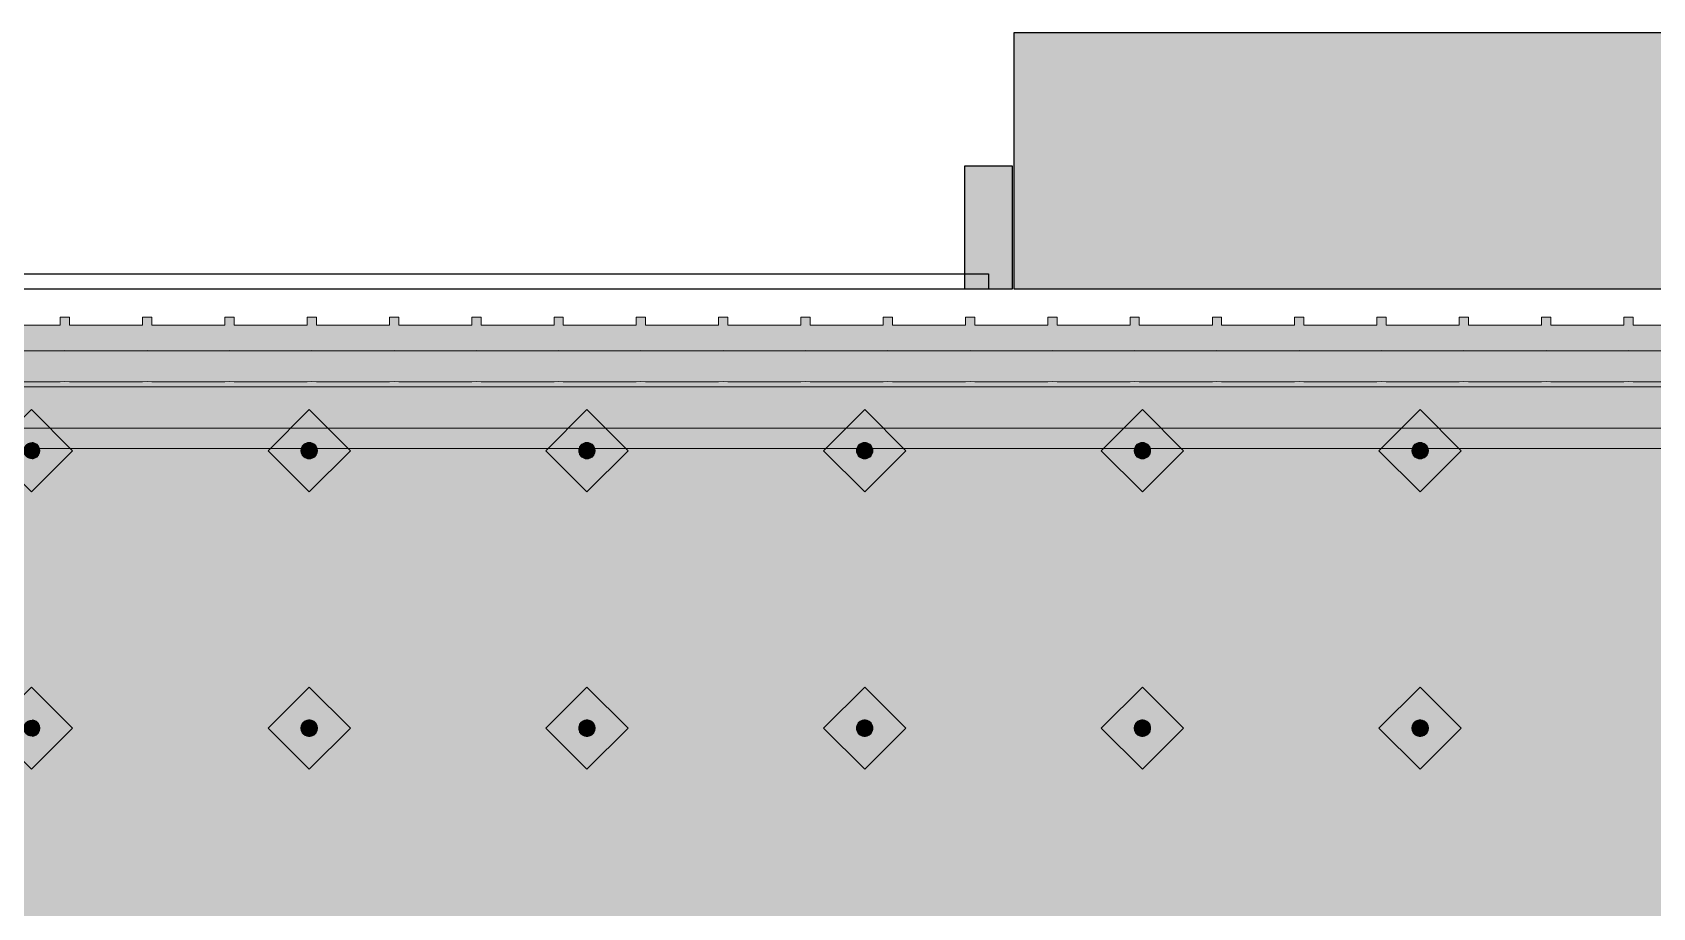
# Model space of a CAD drawing. Header units: metres. Extents: x 2172.2 to 2210.6, y 415.3 to 458.1.
# Drawn here: x 2199.595 to 2201.17, y 444.59 to 445.441 of the extents above; entities that cross this region are included whole.
import ezdxf

# ---------------------------------------------------------------- set-up
doc = ezdxf.new("R2010")
doc.units = ezdxf.units.M
for name, color, linetype, lineweight in [('NC_N1_BANQUETTES', 7, 'CONTINUOUS', 13), ('NC_N1_FLOOR_DECOR', 32, 'CONTINUOUS', 13), ('NC_N1_GLAZING', 4, 'CONTINUOUS', 13), ('NC_N1_WALLS', 7, 'CONTINUOUS', 25)]:
    doc.layers.add(name, color=color, linetype=linetype, lineweight=lineweight)

# ---------------------------------------------------------------- blocks, each defined once
blk = doc.blocks.new('NC_N1_ARCHITECTURE')
at = {"layer": 'NC_N1_WALLS', "true_color": 0xe7e6e1}
for points in [[(10.549808, 11.441096), (11.91142, 11.441096), (11.91142, 11.191096), (10.549808, 11.191096)], [(10.501808, 11.311096), (10.547808, 11.311096), (10.547808, 11.191096), (10.501808, 11.191096)]]:
    blk.add_hatch(color=256, dxfattribs=at).paths.add_polyline_path(points)
at = {"layer": 'NC_N1_GLAZING', "linetype": 'CONTINUOUS', "lineweight": -2}
blk.add_lwpolyline([(10.524808, 11.206096), (10.524808, 11.191096), (5.174808, 11.191096), (5.174808, 11.206096)], close=True, dxfattribs=at)
at = {"layer": 'NC_N1_WALLS', "linetype": 'CONTINUOUS', "lineweight": -2}
for points in [[(10.549808, 11.441096), (11.91142, 11.441096), (11.91142, 11.191096), (10.549808, 11.191096)], [(10.501808, 11.311096), (10.547808, 11.311096), (10.547808, 11.191096), (10.501808, 11.191096)]]:
    blk.add_lwpolyline(points, close=True, dxfattribs=at)
blk = doc.blocks.new('NC_N1_MIXED_FLOOR_TRIANGLE_L_2')
at = {"true_color": 0xeff0ee}
h = blk.add_hatch(color=256, dxfattribs=at)
h.dxf.hatch_style = 1
h.paths.add_polyline_path([(11.7267, 11.0081), (11.7284, 11.0064), (11.7303, 11.0048), (11.7323, 11.0034), (11.7345, 11.0023), (11.7368, 11.0013), (11.7391, 11.0006), (11.7415, 11.0001), (11.744, 10.9999), (11.7574, 10.9992), (11.7598, 10.9991), (11.7599, 10.9991), (11.7611, 10.9991), (11.8514, 10.9991), (11.8514, 8.0661), (10.2114, 8.0661), (10.2114, 8.0661), (10.2114, 6.3018), (10.2114, 6.1661), (11.8514, 6.1661), (11.8514, 3.307), (4.0273, 11.1311), (11.7194, 11.1311), (11.7194, 11.1181), (11.7194, 11.0407), (11.7194, 11.0402), (11.7195, 11.0395), (11.7202, 11.0236), (11.7205, 11.0212), (11.7209, 11.0188), (11.7217, 11.0165), (11.7226, 11.0142), (11.7238, 11.012), (11.7251, 11.01), (11.7266, 11.0081)])
at = {"color": 0, "linetype": 'CONTINUOUS', "lineweight": -2, "true_color": 0xa5b2b8}
blk.add_lwpolyline([(4.0273, 11.1311), (11.7194, 11.1311)], dxfattribs=at)
at = {"color": 0, "linetype": 'CONTINUOUS', "lineweight": -2, "true_color": 0xa38246}
for points in [[(4.1118, 11.0961), (11.6844, 11.0961)], [(4.2567, 11.0361), (11.6245, 11.0361)]]:
    blk.add_lwpolyline(points, dxfattribs=at)
at = {"color": 0, "linetype": 'CONTINUOUS', "lineweight": -2, "true_color": 0x778fa0}
blk.add_lwpolyline([(4.2084, 11.0561), (11.6444, 11.0561)], dxfattribs=at)
blk = doc.blocks.new('NC_N1_TRIANGLE_L_ENTRY_BANQUETTE')
at = {"true_color": 0x778fa0}
h = blk.add_hatch(color=256, dxfattribs=at)
h.dxf.hatch_style = 1
h.paths.add_polyline_path([(0.035, 0.6), (0.027, 0.6), (0.027, 0.609), (0.035, 0.609), (0.035, 0.68), (0.027, 0.68), (0.027, 0.689), (0.035, 0.689), (0.035, 0.76), (0.027, 0.76), (0.027, 0.769), (0.035, 0.769), (0.035, 0.84), (0.027, 0.84), (0.027, 0.849), (0.035, 0.849), (0.035, 0.92), (0.027, 0.92), (0.027, 0.929), (0.035, 0.929), (0.035, 1), (0.027, 1), (0.027, 1.009), (0.035, 1.009), (0.035, 1.08), (0.027, 1.08), (0.027, 1.089), (0.035, 1.089), (0.035, 1.16), (0.027, 1.16), (0.027, 1.169), (0.035, 1.169), (0.035, 1.24), (0.027, 1.24), (0.027, 1.249), (0.035, 1.249), (0.035, 1.32), (0.027, 1.32), (0.027, 1.329), (0.035, 1.329), (0.035, 1.4), (0.027, 1.4), (0.027, 1.409), (0.035, 1.409), (0.035, 1.48), (0.027, 1.48), (0.027, 1.489), (0.035, 1.489), (0.035, 1.56), (0.027, 1.56), (0.027, 1.569), (0.035, 1.569), (0.035, 1.64), (0.027, 1.64), (0.027, 1.649), (0.035, 1.649), (0.035, 1.72), (0.027, 1.72), (0.027, 1.729), (0.035, 1.729), (0.035, 1.8), (0.027, 1.8), (0.027, 1.809), (0.035, 1.809), (0.035, 1.88), (0.027, 1.88), (0.027, 1.889), (0.035, 1.889), (0.035, 1.96), (0.027, 1.96), (0.027, 1.969), (0.035, 1.969), (0.035, 2.04), (0.027, 2.04), (0.027, 2.049), (0.035, 2.049), (0.035, 2.12), (0.027, 2.12), (0.027, 2.129), (0.035, 2.129), (0.035, 2.2), (0.027, 2.2), (0.027, 2.209), (0.035, 2.209), (0.035, 2.28), (0.027, 2.28), (0.027, 2.289), (0.035, 2.289), (0.035, 2.36), (0.027, 2.36), (0.027, 2.369), (0.035, 2.369), (0.035, 2.44), (0.027, 2.44), (0.027, 2.449), (0.035, 2.449), (0.035, 2.52), (0.027, 2.52), (0.027, 2.529), (0.035, 2.529), (0.035, 2.6), (0.027, 2.6), (0.027, 2.609), (0.035, 2.609), (0.035, 2.68), (0.027, 2.68), (0.027, 2.689), (0.035, 2.689), (0.035, 2.76), (0.027, 2.76), (0.027, 2.769), (0.035, 2.769), (0.035, 2.85), (0.8, 2.85), (0.8, 0.8), (4.35, 0.8), (4.35, 0.035), (4.289, 0.035), (4.289, 0.027), (4.28, 0.027), (4.28, 0.035), (4.209, 0.035), (4.209, 0.027), (4.2, 0.027), (4.2, 0.035), (4.129, 0.035), (4.129, 0.027), (4.12, 0.027), (4.12, 0.035), (4.049, 0.035), (4.049, 0.027), (4.04, 0.027), (4.04, 0.035), (3.969, 0.035), (3.969, 0.027), (3.96, 0.027), (3.96, 0.035), (3.889, 0.035), (3.889, 0.027), (3.88, 0.027), (3.88, 0.035), (3.809, 0.035), (3.809, 0.027), (3.8, 0.027), (3.8, 0.035), (3.729, 0.035), (3.729, 0.027), (3.72, 0.027), (3.72, 0.035), (3.649, 0.035), (3.649, 0.027), (3.64, 0.027), (3.64, 0.035), (3.569, 0.035), (3.569, 0.027), (3.56, 0.027), (3.56, 0.035), (3.489, 0.035), (3.489, 0.027), (3.48, 0.027), (3.48, 0.035), (3.409, 0.035), (3.409, 0.027), (3.4, 0.027), (3.4, 0.035), (3.329, 0.035), (3.329, 0.027), (3.32, 0.027), (3.32, 0.035), (3.249, 0.035), (3.249, 0.027), (3.24, 0.027), (3.24, 0.035), (3.169, 0.035), (3.169, 0.027), (3.16, 0.027), (3.16, 0.035), (3.089, 0.035), (3.089, 0.027), (3.08, 0.027), (3.08, 0.035), (3.009, 0.035), (3.009, 0.027), (3, 0.027), (3, 0.035), (2.929, 0.035), (2.929, 0.027), (2.92, 0.027), (2.92, 0.035), (2.849, 0.035), (2.849, 0.027), (2.84, 0.027), (2.84, 0.035), (2.769, 0.035), (2.769, 0.027), (2.76, 0.027), (2.76, 0.035), (2.689, 0.035), (2.689, 0.027), (2.68, 0.027), (2.68, 0.035), (2.609, 0.035), (2.609, 0.027), (2.6, 0.027), (2.6, 0.035), (2.529, 0.035), (2.529, 0.027), (2.52, 0.027), (2.52, 0.035), (2.449, 0.035), (2.449, 0.027), (2.44, 0.027), (2.44, 0.035), (2.369, 0.035), (2.369, 0.027), (2.36, 0.027), (2.36, 0.035), (2.289, 0.035), (2.289, 0.027), (2.28, 0.027), (2.28, 0.035), (2.209, 0.035), (2.209, 0.027), (2.2, 0.027), (2.2, 0.035), (2.129, 0.035), (2.129, 0.027), (2.12, 0.027), (2.12, 0.035), (2.049, 0.035), (2.049, 0.027), (2.04, 0.027), (2.04, 0.035), (1.969, 0.035), (1.969, 0.027), (1.96, 0.027), (1.96, 0.035), (1.889, 0.035), (1.889, 0.027), (1.88, 0.027), (1.88, 0.035), (1.809, 0.035), (1.809, 0.027), (1.8, 0.027), (1.8, 0.035), (1.729, 0.035), (1.729, 0.027), (1.72, 0.027), (1.72, 0.035), (1.649, 0.035), (1.649, 0.027), (1.64, 0.027), (1.64, 0.035), (1.569, 0.035), (1.569, 0.027), (1.56, 0.027), (1.56, 0.035), (1.489, 0.035), (1.489, 0.027), (1.48, 0.027), (1.48, 0.035), (1.409, 0.035), (1.409, 0.027), (1.4, 0.027), (1.4, 0.035), (1.329, 0.035), (1.329, 0.027), (1.32, 0.027), (1.32, 0.035), (1.249, 0.035), (1.249, 0.027), (1.24, 0.027), (1.24, 0.035), (1.169, 0.035), (1.169, 0.027), (1.16, 0.027), (1.16, 0.035), (1.089, 0.035), (1.089, 0.027), (1.08, 0.027), (1.08, 0.035), (1.009, 0.035), (1.009, 0.027), (1, 0.027), (1, 0.035), (0.929, 0.035), (0.929, 0.027), (0.92, 0.027), (0.92, 0.035), (0.849, 0.035), (0.849, 0.027), (0.84, 0.027), (0.84, 0.035), (0.769, 0.035), (0.769, 0.027), (0.76, 0.027), (0.76, 0.035), (0.689, 0.035), (0.689, 0.027), (0.68, 0.027), (0.68, 0.035), (0.609, 0.035), (0.609, 0.027), (0.6, 0.027), (0.6, 0.035), (0.529, 0.035), (0.529, 0.027), (0.52, 0.027), (0.52, 0.035), (0.45, 0.035), (0.45, 0.048), (0.448, 0.048), (0.448, 0.092), (0.45, 0.092), (0.45, 0.45), (0.035, 0.45), (0.035, 0.52), (0.027, 0.52), (0.027, 0.529), (0.035, 0.529)])
at = {"true_color": 0xa38246}
h = blk.add_hatch(color=256, dxfattribs=at)
h.dxf.hatch_style = 1
h.paths.add_polyline_path([(0.975, 0.427), (0.975, 0.4262), (0.9748, 0.4254), (0.9747, 0.4247), (0.9744, 0.4239), (0.9741, 0.4232), (0.9737, 0.4226), (0.9732, 0.4219), (0.9727, 0.4213), (0.9721, 0.4208), (0.9714, 0.4203), (0.9708, 0.4199), (0.9701, 0.4196), (0.9693, 0.4193), (0.9686, 0.4192), (0.9678, 0.419), (0.967, 0.419), (0.9662, 0.419), (0.9654, 0.4192), (0.9647, 0.4193), (0.9639, 0.4196), (0.9632, 0.4199), (0.9626, 0.4203), (0.9619, 0.4208), (0.9613, 0.4213), (0.9608, 0.4219), (0.9603, 0.4226), (0.9599, 0.4232), (0.9596, 0.4239), (0.9593, 0.4247), (0.9592, 0.4254), (0.959, 0.4262), (0.959, 0.427), (0.959, 0.4278), (0.9592, 0.4286), (0.9593, 0.4293), (0.9596, 0.4301), (0.9599, 0.4308), (0.9603, 0.4314), (0.9608, 0.4321), (0.9613, 0.4327), (0.9619, 0.4332), (0.9626, 0.4337), (0.9632, 0.4341), (0.9639, 0.4344), (0.9647, 0.4347), (0.9654, 0.4348), (0.9662, 0.435), (0.967, 0.435), (0.9678, 0.435), (0.9686, 0.4348), (0.9693, 0.4347), (0.9701, 0.4344), (0.9708, 0.4341), (0.9714, 0.4337), (0.9721, 0.4332), (0.9727, 0.4327), (0.9732, 0.4321), (0.9737, 0.4314), (0.9741, 0.4308), (0.9744, 0.4301), (0.9747, 0.4293), (0.9748, 0.4286), (0.975, 0.4278)])
h = blk.add_hatch(color=256, dxfattribs=at)
h.dxf.hatch_style = 1
h.paths.add_polyline_path([(1.245, 0.427), (1.245, 0.4262), (1.2448, 0.4254), (1.2447, 0.4247), (1.2444, 0.4239), (1.2441, 0.4232), (1.2437, 0.4226), (1.2432, 0.4219), (1.2427, 0.4213), (1.2421, 0.4208), (1.2414, 0.4203), (1.2408, 0.4199), (1.2401, 0.4196), (1.2393, 0.4193), (1.2386, 0.4192), (1.2378, 0.419), (1.237, 0.419), (1.2362, 0.419), (1.2354, 0.4192), (1.2347, 0.4193), (1.2339, 0.4196), (1.2332, 0.4199), (1.2326, 0.4203), (1.2319, 0.4208), (1.2313, 0.4213), (1.2308, 0.4219), (1.2303, 0.4226), (1.2299, 0.4232), (1.2296, 0.4239), (1.2293, 0.4247), (1.2292, 0.4254), (1.229, 0.4262), (1.229, 0.427), (1.229, 0.4278), (1.2292, 0.4286), (1.2293, 0.4293), (1.2296, 0.4301), (1.2299, 0.4308), (1.2303, 0.4314), (1.2308, 0.4321), (1.2313, 0.4327), (1.2319, 0.4332), (1.2326, 0.4337), (1.2332, 0.4341), (1.2339, 0.4344), (1.2347, 0.4347), (1.2354, 0.4348), (1.2362, 0.435), (1.237, 0.435), (1.2378, 0.435), (1.2386, 0.4348), (1.2393, 0.4347), (1.2401, 0.4344), (1.2408, 0.4341), (1.2414, 0.4337), (1.2421, 0.4332), (1.2427, 0.4327), (1.2432, 0.4321), (1.2437, 0.4314), (1.2441, 0.4308), (1.2444, 0.4301), (1.2447, 0.4293), (1.2448, 0.4286), (1.245, 0.4278)])
h = blk.add_hatch(color=256, dxfattribs=at)
h.dxf.hatch_style = 1
h.paths.add_polyline_path([(1.515, 0.427), (1.515, 0.4262), (1.5148, 0.4254), (1.5147, 0.4247), (1.5144, 0.4239), (1.5141, 0.4232), (1.5137, 0.4226), (1.5132, 0.4219), (1.5127, 0.4213), (1.5121, 0.4208), (1.5114, 0.4203), (1.5108, 0.4199), (1.5101, 0.4196), (1.5093, 0.4193), (1.5086, 0.4192), (1.5078, 0.419), (1.507, 0.419), (1.5062, 0.419), (1.5054, 0.4192), (1.5047, 0.4193), (1.5039, 0.4196), (1.5032, 0.4199), (1.5026, 0.4203), (1.5019, 0.4208), (1.5013, 0.4213), (1.5008, 0.4219), (1.5003, 0.4226), (1.4999, 0.4232), (1.4996, 0.4239), (1.4993, 0.4247), (1.4992, 0.4254), (1.499, 0.4262), (1.499, 0.427), (1.499, 0.4278), (1.4992, 0.4286), (1.4993, 0.4293), (1.4996, 0.4301), (1.4999, 0.4308), (1.5003, 0.4314), (1.5008, 0.4321), (1.5013, 0.4327), (1.5019, 0.4332), (1.5026, 0.4337), (1.5032, 0.4341), (1.5039, 0.4344), (1.5047, 0.4347), (1.5054, 0.4348), (1.5062, 0.435), (1.507, 0.435), (1.5078, 0.435), (1.5086, 0.4348), (1.5093, 0.4347), (1.5101, 0.4344), (1.5108, 0.4341), (1.5114, 0.4337), (1.5121, 0.4332), (1.5127, 0.4327), (1.5132, 0.4321), (1.5137, 0.4314), (1.5141, 0.4308), (1.5144, 0.4301), (1.5147, 0.4293), (1.5148, 0.4286), (1.515, 0.4278)])
h = blk.add_hatch(color=256, dxfattribs=at)
h.dxf.hatch_style = 1
h.paths.add_polyline_path([(1.785, 0.427), (1.785, 0.4262), (1.7848, 0.4254), (1.7847, 0.4247), (1.7844, 0.4239), (1.7841, 0.4232), (1.7837, 0.4226), (1.7832, 0.4219), (1.7827, 0.4213), (1.7821, 0.4208), (1.7814, 0.4203), (1.7808, 0.4199), (1.7801, 0.4196), (1.7793, 0.4193), (1.7786, 0.4192), (1.7778, 0.419), (1.777, 0.419), (1.7762, 0.419), (1.7754, 0.4192), (1.7747, 0.4193), (1.7739, 0.4196), (1.7732, 0.4199), (1.7726, 0.4203), (1.7719, 0.4208), (1.7713, 0.4213), (1.7708, 0.4219), (1.7703, 0.4226), (1.7699, 0.4232), (1.7696, 0.4239), (1.7693, 0.4247), (1.7692, 0.4254), (1.769, 0.4262), (1.769, 0.427), (1.769, 0.4278), (1.7692, 0.4286), (1.7693, 0.4293), (1.7696, 0.4301), (1.7699, 0.4308), (1.7703, 0.4314), (1.7708, 0.4321), (1.7713, 0.4327), (1.7719, 0.4332), (1.7726, 0.4337), (1.7732, 0.4341), (1.7739, 0.4344), (1.7747, 0.4347), (1.7754, 0.4348), (1.7762, 0.435), (1.777, 0.435), (1.7778, 0.435), (1.7786, 0.4348), (1.7793, 0.4347), (1.7801, 0.4344), (1.7808, 0.4341), (1.7814, 0.4337), (1.7821, 0.4332), (1.7827, 0.4327), (1.7832, 0.4321), (1.7837, 0.4314), (1.7841, 0.4308), (1.7844, 0.4301), (1.7847, 0.4293), (1.7848, 0.4286), (1.785, 0.4278)])
h = blk.add_hatch(color=256, dxfattribs=at)
h.dxf.hatch_style = 1
h.paths.add_polyline_path([(2.055, 0.427), (2.055, 0.4262), (2.0548, 0.4254), (2.0547, 0.4247), (2.0544, 0.4239), (2.0541, 0.4232), (2.0537, 0.4226), (2.0532, 0.4219), (2.0527, 0.4213), (2.0521, 0.4208), (2.0514, 0.4203), (2.0508, 0.4199), (2.0501, 0.4196), (2.0493, 0.4193), (2.0486, 0.4192), (2.0478, 0.419), (2.047, 0.419), (2.0462, 0.419), (2.0454, 0.4192), (2.0447, 0.4193), (2.0439, 0.4196), (2.0432, 0.4199), (2.0426, 0.4203), (2.0419, 0.4208), (2.0413, 0.4213), (2.0408, 0.4219), (2.0403, 0.4226), (2.0399, 0.4232), (2.0396, 0.4239), (2.0393, 0.4247), (2.0392, 0.4254), (2.039, 0.4262), (2.039, 0.427), (2.039, 0.4278), (2.0392, 0.4286), (2.0393, 0.4293), (2.0396, 0.4301), (2.0399, 0.4308), (2.0403, 0.4314), (2.0408, 0.4321), (2.0413, 0.4327), (2.0419, 0.4332), (2.0426, 0.4337), (2.0432, 0.4341), (2.0439, 0.4344), (2.0447, 0.4347), (2.0454, 0.4348), (2.0462, 0.435), (2.047, 0.435), (2.0478, 0.435), (2.0486, 0.4348), (2.0493, 0.4347), (2.0501, 0.4344), (2.0508, 0.4341), (2.0514, 0.4337), (2.0521, 0.4332), (2.0527, 0.4327), (2.0532, 0.4321), (2.0537, 0.4314), (2.0541, 0.4308), (2.0544, 0.4301), (2.0547, 0.4293), (2.0548, 0.4286), (2.055, 0.4278)])
h = blk.add_hatch(color=256, dxfattribs=at)
h.dxf.hatch_style = 1
h.paths.add_polyline_path([(2.325, 0.427), (2.325, 0.4262), (2.3248, 0.4254), (2.3247, 0.4247), (2.3244, 0.4239), (2.3241, 0.4232), (2.3237, 0.4226), (2.3232, 0.4219), (2.3227, 0.4213), (2.3221, 0.4208), (2.3214, 0.4203), (2.3208, 0.4199), (2.3201, 0.4196), (2.3193, 0.4193), (2.3186, 0.4192), (2.3178, 0.419), (2.317, 0.419), (2.3162, 0.419), (2.3154, 0.4192), (2.3147, 0.4193), (2.3139, 0.4196), (2.3132, 0.4199), (2.3126, 0.4203), (2.3119, 0.4208), (2.3113, 0.4213), (2.3108, 0.4219), (2.3103, 0.4226), (2.3099, 0.4232), (2.3096, 0.4239), (2.3093, 0.4247), (2.3092, 0.4254), (2.309, 0.4262), (2.309, 0.427), (2.309, 0.4278), (2.3092, 0.4286), (2.3093, 0.4293), (2.3096, 0.4301), (2.3099, 0.4308), (2.3103, 0.4314), (2.3108, 0.4321), (2.3113, 0.4327), (2.3119, 0.4332), (2.3126, 0.4337), (2.3132, 0.4341), (2.3139, 0.4344), (2.3147, 0.4347), (2.3154, 0.4348), (2.3162, 0.435), (2.317, 0.435), (2.3178, 0.435), (2.3186, 0.4348), (2.3193, 0.4347), (2.3201, 0.4344), (2.3208, 0.4341), (2.3214, 0.4337), (2.3221, 0.4332), (2.3227, 0.4327), (2.3232, 0.4321), (2.3237, 0.4314), (2.3241, 0.4308), (2.3244, 0.4301), (2.3247, 0.4293), (2.3248, 0.4286), (2.325, 0.4278)])
h = blk.add_hatch(color=256, dxfattribs=at)
h.dxf.hatch_style = 1
h.paths.add_polyline_path([(0.975, 0.157), (0.975, 0.1562), (0.9748, 0.1554), (0.9747, 0.1547), (0.9744, 0.1539), (0.9741, 0.1532), (0.9737, 0.1526), (0.9732, 0.1519), (0.9727, 0.1513), (0.9721, 0.1508), (0.9714, 0.1503), (0.9708, 0.1499), (0.9701, 0.1496), (0.9693, 0.1493), (0.9686, 0.1492), (0.9678, 0.149), (0.967, 0.149), (0.9662, 0.149), (0.9654, 0.1492), (0.9647, 0.1493), (0.9639, 0.1496), (0.9632, 0.1499), (0.9626, 0.1503), (0.9619, 0.1508), (0.9613, 0.1513), (0.9608, 0.1519), (0.9603, 0.1526), (0.9599, 0.1532), (0.9596, 0.1539), (0.9593, 0.1547), (0.9592, 0.1554), (0.959, 0.1562), (0.959, 0.157), (0.959, 0.1578), (0.9592, 0.1586), (0.9593, 0.1593), (0.9596, 0.1601), (0.9599, 0.1608), (0.9603, 0.1614), (0.9608, 0.1621), (0.9613, 0.1627), (0.9619, 0.1632), (0.9626, 0.1637), (0.9632, 0.1641), (0.9639, 0.1644), (0.9647, 0.1647), (0.9654, 0.1648), (0.9662, 0.165), (0.967, 0.165), (0.9678, 0.165), (0.9686, 0.1648), (0.9693, 0.1647), (0.9701, 0.1644), (0.9708, 0.1641), (0.9714, 0.1637), (0.9721, 0.1632), (0.9727, 0.1627), (0.9732, 0.1621), (0.9737, 0.1614), (0.9741, 0.1608), (0.9744, 0.1601), (0.9747, 0.1593), (0.9748, 0.1586), (0.975, 0.1578)])
h = blk.add_hatch(color=256, dxfattribs=at)
h.dxf.hatch_style = 1
h.paths.add_polyline_path([(1.245, 0.157), (1.245, 0.1562), (1.2448, 0.1554), (1.2447, 0.1547), (1.2444, 0.1539), (1.2441, 0.1532), (1.2437, 0.1526), (1.2432, 0.1519), (1.2427, 0.1513), (1.2421, 0.1508), (1.2414, 0.1503), (1.2408, 0.1499), (1.2401, 0.1496), (1.2393, 0.1493), (1.2386, 0.1492), (1.2378, 0.149), (1.237, 0.149), (1.2362, 0.149), (1.2354, 0.1492), (1.2347, 0.1493), (1.2339, 0.1496), (1.2332, 0.1499), (1.2326, 0.1503), (1.2319, 0.1508), (1.2313, 0.1513), (1.2308, 0.1519), (1.2303, 0.1526), (1.2299, 0.1532), (1.2296, 0.1539), (1.2293, 0.1547), (1.2292, 0.1554), (1.229, 0.1562), (1.229, 0.157), (1.229, 0.1578), (1.2292, 0.1586), (1.2293, 0.1593), (1.2296, 0.1601), (1.2299, 0.1608), (1.2303, 0.1614), (1.2308, 0.1621), (1.2313, 0.1627), (1.2319, 0.1632), (1.2326, 0.1637), (1.2332, 0.1641), (1.2339, 0.1644), (1.2347, 0.1647), (1.2354, 0.1648), (1.2362, 0.165), (1.237, 0.165), (1.2378, 0.165), (1.2386, 0.1648), (1.2393, 0.1647), (1.2401, 0.1644), (1.2408, 0.1641), (1.2414, 0.1637), (1.2421, 0.1632), (1.2427, 0.1627), (1.2432, 0.1621), (1.2437, 0.1614), (1.2441, 0.1608), (1.2444, 0.1601), (1.2447, 0.1593), (1.2448, 0.1586), (1.245, 0.1578)])
h = blk.add_hatch(color=256, dxfattribs=at)
h.dxf.hatch_style = 1
h.paths.add_polyline_path([(1.515, 0.157), (1.515, 0.1562), (1.5148, 0.1554), (1.5147, 0.1547), (1.5144, 0.1539), (1.5141, 0.1532), (1.5137, 0.1526), (1.5132, 0.1519), (1.5127, 0.1513), (1.5121, 0.1508), (1.5114, 0.1503), (1.5108, 0.1499), (1.5101, 0.1496), (1.5093, 0.1493), (1.5086, 0.1492), (1.5078, 0.149), (1.507, 0.149), (1.5062, 0.149), (1.5054, 0.1492), (1.5047, 0.1493), (1.5039, 0.1496), (1.5032, 0.1499), (1.5026, 0.1503), (1.5019, 0.1508), (1.5013, 0.1513), (1.5008, 0.1519), (1.5003, 0.1526), (1.4999, 0.1532), (1.4996, 0.1539), (1.4993, 0.1547), (1.4992, 0.1554), (1.499, 0.1562), (1.499, 0.157), (1.499, 0.1578), (1.4992, 0.1586), (1.4993, 0.1593), (1.4996, 0.1601), (1.4999, 0.1608), (1.5003, 0.1614), (1.5008, 0.1621), (1.5013, 0.1627), (1.5019, 0.1632), (1.5026, 0.1637), (1.5032, 0.1641), (1.5039, 0.1644), (1.5047, 0.1647), (1.5054, 0.1648), (1.5062, 0.165), (1.507, 0.165), (1.5078, 0.165), (1.5086, 0.1648), (1.5093, 0.1647), (1.5101, 0.1644), (1.5108, 0.1641), (1.5114, 0.1637), (1.5121, 0.1632), (1.5127, 0.1627), (1.5132, 0.1621), (1.5137, 0.1614), (1.5141, 0.1608), (1.5144, 0.1601), (1.5147, 0.1593), (1.5148, 0.1586), (1.515, 0.1578)])
h = blk.add_hatch(color=256, dxfattribs=at)
h.dxf.hatch_style = 1
h.paths.add_polyline_path([(1.785, 0.157), (1.785, 0.1562), (1.7848, 0.1554), (1.7847, 0.1547), (1.7844, 0.1539), (1.7841, 0.1532), (1.7837, 0.1526), (1.7832, 0.1519), (1.7827, 0.1513), (1.7821, 0.1508), (1.7814, 0.1503), (1.7808, 0.1499), (1.7801, 0.1496), (1.7793, 0.1493), (1.7786, 0.1492), (1.7778, 0.149), (1.777, 0.149), (1.7762, 0.149), (1.7754, 0.1492), (1.7747, 0.1493), (1.7739, 0.1496), (1.7732, 0.1499), (1.7726, 0.1503), (1.7719, 0.1508), (1.7713, 0.1513), (1.7708, 0.1519), (1.7703, 0.1526), (1.7699, 0.1532), (1.7696, 0.1539), (1.7693, 0.1547), (1.7692, 0.1554), (1.769, 0.1562), (1.769, 0.157), (1.769, 0.1578), (1.7692, 0.1586), (1.7693, 0.1593), (1.7696, 0.1601), (1.7699, 0.1608), (1.7703, 0.1614), (1.7708, 0.1621), (1.7713, 0.1627), (1.7719, 0.1632), (1.7726, 0.1637), (1.7732, 0.1641), (1.7739, 0.1644), (1.7747, 0.1647), (1.7754, 0.1648), (1.7762, 0.165), (1.777, 0.165), (1.7778, 0.165), (1.7786, 0.1648), (1.7793, 0.1647), (1.7801, 0.1644), (1.7808, 0.1641), (1.7814, 0.1637), (1.7821, 0.1632), (1.7827, 0.1627), (1.7832, 0.1621), (1.7837, 0.1614), (1.7841, 0.1608), (1.7844, 0.1601), (1.7847, 0.1593), (1.7848, 0.1586), (1.785, 0.1578)])
h = blk.add_hatch(color=256, dxfattribs=at)
h.dxf.hatch_style = 1
h.paths.add_polyline_path([(2.055, 0.157), (2.055, 0.1562), (2.0548, 0.1554), (2.0547, 0.1547), (2.0544, 0.1539), (2.0541, 0.1532), (2.0537, 0.1526), (2.0532, 0.1519), (2.0527, 0.1513), (2.0521, 0.1508), (2.0514, 0.1503), (2.0508, 0.1499), (2.0501, 0.1496), (2.0493, 0.1493), (2.0486, 0.1492), (2.0478, 0.149), (2.047, 0.149), (2.0462, 0.149), (2.0454, 0.1492), (2.0447, 0.1493), (2.0439, 0.1496), (2.0432, 0.1499), (2.0426, 0.1503), (2.0419, 0.1508), (2.0413, 0.1513), (2.0408, 0.1519), (2.0403, 0.1526), (2.0399, 0.1532), (2.0396, 0.1539), (2.0393, 0.1547), (2.0392, 0.1554), (2.039, 0.1562), (2.039, 0.157), (2.039, 0.1578), (2.0392, 0.1586), (2.0393, 0.1593), (2.0396, 0.1601), (2.0399, 0.1608), (2.0403, 0.1614), (2.0408, 0.1621), (2.0413, 0.1627), (2.0419, 0.1632), (2.0426, 0.1637), (2.0432, 0.1641), (2.0439, 0.1644), (2.0447, 0.1647), (2.0454, 0.1648), (2.0462, 0.165), (2.047, 0.165), (2.0478, 0.165), (2.0486, 0.1648), (2.0493, 0.1647), (2.0501, 0.1644), (2.0508, 0.1641), (2.0514, 0.1637), (2.0521, 0.1632), (2.0527, 0.1627), (2.0532, 0.1621), (2.0537, 0.1614), (2.0541, 0.1608), (2.0544, 0.1601), (2.0547, 0.1593), (2.0548, 0.1586), (2.055, 0.1578)])
h = blk.add_hatch(color=256, dxfattribs=at)
h.dxf.hatch_style = 1
h.paths.add_polyline_path([(2.325, 0.157), (2.325, 0.1562), (2.3248, 0.1554), (2.3247, 0.1547), (2.3244, 0.1539), (2.3241, 0.1532), (2.3237, 0.1526), (2.3232, 0.1519), (2.3227, 0.1513), (2.3221, 0.1508), (2.3214, 0.1503), (2.3208, 0.1499), (2.3201, 0.1496), (2.3193, 0.1493), (2.3186, 0.1492), (2.3178, 0.149), (2.317, 0.149), (2.3162, 0.149), (2.3154, 0.1492), (2.3147, 0.1493), (2.3139, 0.1496), (2.3132, 0.1499), (2.3126, 0.1503), (2.3119, 0.1508), (2.3113, 0.1513), (2.3108, 0.1519), (2.3103, 0.1526), (2.3099, 0.1532), (2.3096, 0.1539), (2.3093, 0.1547), (2.3092, 0.1554), (2.309, 0.1562), (2.309, 0.157), (2.309, 0.1578), (2.3092, 0.1586), (2.3093, 0.1593), (2.3096, 0.1601), (2.3099, 0.1608), (2.3103, 0.1614), (2.3108, 0.1621), (2.3113, 0.1627), (2.3119, 0.1632), (2.3126, 0.1637), (2.3132, 0.1641), (2.3139, 0.1644), (2.3147, 0.1647), (2.3154, 0.1648), (2.3162, 0.165), (2.317, 0.165), (2.3178, 0.165), (2.3186, 0.1648), (2.3193, 0.1647), (2.3201, 0.1644), (2.3208, 0.1641), (2.3214, 0.1637), (2.3221, 0.1632), (2.3227, 0.1627), (2.3232, 0.1621), (2.3237, 0.1614), (2.3241, 0.1608), (2.3244, 0.1601), (2.3247, 0.1593), (2.3248, 0.1586), (2.325, 0.1578)])
at = {"color": 0, "linetype": 'CONTINUOUS', "lineweight": -2, "true_color": 0x2d3540}
blk.add_lwpolyline([(2.36, 0.035), (2.289, 0.035), (2.289, 0.027), (2.28, 0.027), (2.28, 0.035), (2.209, 0.035), (2.209, 0.027), (2.2, 0.027), (2.2, 0.035), (2.129, 0.035), (2.129, 0.027), (2.12, 0.027), (2.12, 0.035), (2.049, 0.035), (2.049, 0.027), (2.04, 0.027), (2.04, 0.035), (1.969, 0.035), (1.969, 0.027), (1.96, 0.027), (1.96, 0.035), (1.889, 0.035), (1.889, 0.027), (1.88, 0.027), (1.88, 0.035), (1.809, 0.035), (1.809, 0.027), (1.8, 0.027), (1.8, 0.035), (1.729, 0.035), (1.729, 0.027), (1.72, 0.027), (1.72, 0.035), (1.649, 0.035), (1.649, 0.027), (1.64, 0.027), (1.64, 0.035), (1.569, 0.035), (1.569, 0.027), (1.56, 0.027), (1.56, 0.035), (1.489, 0.035), (1.489, 0.027), (1.48, 0.027), (1.48, 0.035), (1.409, 0.035), (1.409, 0.027), (1.4, 0.027), (1.4, 0.035), (1.329, 0.035), (1.329, 0.027), (1.32, 0.027), (1.32, 0.035), (1.249, 0.035), (1.249, 0.027), (1.24, 0.027), (1.24, 0.035), (1.169, 0.035), (1.169, 0.027), (1.16, 0.027), (1.16, 0.035), (1.089, 0.035), (1.089, 0.027), (1.08, 0.027), (1.08, 0.035), (1.009, 0.035), (1.009, 0.027), (1, 0.027), (1, 0.035), (0.929, 0.035), (0.929, 0.027), (0.92, 0.027), (0.92, 0.035), (0.849, 0.035), (0.849, 0.027), (0.84, 0.027), (0.84, 0.035), (0.769, 0.035), (0.769, 0.027), (0.76, 0.027), (0.76, 0.035), (0.689, 0.035)], dxfattribs=at)
at = {"color": 0, "linetype": 'CONTINUOUS', "lineweight": -2, "true_color": 0xa38246}
for points in [[(2.36, 0.06), (2.289, 0.06), (2.2865, 0.0599), (2.2845, 0.0596), (2.2825, 0.0599), (2.28, 0.06), (2.209, 0.06), (2.2065, 0.0599), (2.2045, 0.0596), (2.2025, 0.0599), (2.2, 0.06), (2.129, 0.06), (2.1265, 0.0599), (2.1245, 0.0596), (2.1225, 0.0599), (2.12, 0.06), (2.049, 0.06), (2.0465, 0.0599), (2.0445, 0.0596), (2.0425, 0.0599), (2.04, 0.06), (1.969, 0.06), (1.9665, 0.0599), (1.9645, 0.0596), (1.9625, 0.0599), (1.96, 0.06), (1.889, 0.06), (1.8865, 0.0599), (1.8845, 0.0596), (1.8825, 0.0599), (1.88, 0.06), (1.809, 0.06), (1.8065, 0.0599), (1.8045, 0.0596), (1.8025, 0.0599), (1.8, 0.06), (1.729, 0.06), (1.7265, 0.0599), (1.7245, 0.0596), (1.7225, 0.0599), (1.72, 0.06), (1.649, 0.06), (1.6465, 0.0599), (1.6445, 0.0596), (1.6425, 0.0599), (1.64, 0.06), (1.569, 0.06), (1.5665, 0.0599), (1.5645, 0.0596), (1.5625, 0.0599), (1.56, 0.06), (1.489, 0.06), (1.4865, 0.0599), (1.4845, 0.0596), (1.4825, 0.0599), (1.48, 0.06), (1.409, 0.06), (1.4065, 0.0599), (1.4045, 0.0596), (1.4025, 0.0599), (1.4, 0.06), (1.329, 0.06), (1.3265, 0.0599), (1.3245, 0.0596), (1.3225, 0.0599), (1.32, 0.06), (1.249, 0.06), (1.2465, 0.0599), (1.2445, 0.0596), (1.2425, 0.0599), (1.24, 0.06), (1.169, 0.06), (1.1665, 0.0599), (1.1645, 0.0596), (1.1625, 0.0599), (1.16, 0.06), (1.089, 0.06), (1.0865, 0.0599), (1.0845, 0.0596), (1.0825, 0.0599), (1.08, 0.06), (1.009, 0.06), (1.0065, 0.0599), (1.0045, 0.0596), (1.0025, 0.0599), (1, 0.06), (0.929, 0.06), (0.9265, 0.0599), (0.9245, 0.0596), (0.9225, 0.0599), (0.92, 0.06), (0.849, 0.06), (0.8465, 0.0599), (0.8445, 0.0596), (0.8425, 0.0599), (0.84, 0.06), (0.769, 0.06), (0.7665, 0.0599), (0.7645, 0.0596), (0.7625, 0.0599), (0.76, 0.06), (0.689, 0.06)], [(2.36, 0.09), (2.289, 0.09), (2.2845, 0.0898), (2.28, 0.09), (2.209, 0.09), (2.2045, 0.0898), (2.2, 0.09), (2.129, 0.09), (2.1245, 0.0898), (2.12, 0.09), (2.049, 0.09), (2.0445, 0.0898), (2.04, 0.09), (1.969, 0.09), (1.9645, 0.0898), (1.96, 0.09), (1.889, 0.09), (1.8845, 0.0898), (1.88, 0.09), (1.809, 0.09), (1.8045, 0.0898), (1.8, 0.09), (1.729, 0.09), (1.7245, 0.0898), (1.72, 0.09), (1.649, 0.09), (1.6445, 0.0898), (1.64, 0.09), (1.569, 0.09), (1.5645, 0.0898), (1.56, 0.09), (1.489, 0.09), (1.4845, 0.0898), (1.48, 0.09), (1.409, 0.09), (1.4045, 0.0898), (1.4, 0.09), (1.329, 0.09), (1.3245, 0.0898), (1.32, 0.09), (1.249, 0.09), (1.2445, 0.0898), (1.24, 0.09), (1.169, 0.09), (1.1645, 0.0898), (1.16, 0.09), (1.089, 0.09), (1.0845, 0.0898), (1.08, 0.09), (1.009, 0.09), (1.0045, 0.0898), (1, 0.09), (0.929, 0.09), (0.9245, 0.0898), (0.92, 0.09), (0.849, 0.09), (0.8445, 0.0898), (0.84, 0.09), (0.769, 0.09), (0.7645, 0.0898), (0.76, 0.09), (0.689, 0.09)]]:
    blk.add_lwpolyline(points, dxfattribs=at)
at = {"color": 0, "linetype": 'CONTINUOUS', "lineweight": -2, "true_color": 0xbfccd3}
for points in [[(0.967, 0.387), (1.007, 0.427), (0.967, 0.467), (0.927, 0.427)], [(1.237, 0.387), (1.277, 0.427), (1.237, 0.467), (1.197, 0.427)], [(1.507, 0.387), (1.547, 0.427), (1.507, 0.467), (1.467, 0.427)], [(1.777, 0.387), (1.817, 0.427), (1.777, 0.467), (1.737, 0.427)], [(2.047, 0.387), (2.087, 0.427), (2.047, 0.467), (2.007, 0.427)], [(2.317, 0.387), (2.357, 0.427), (2.317, 0.467), (2.277, 0.427)], [(0.967, 0.117), (1.007, 0.157), (0.967, 0.197), (0.927, 0.157)], [(1.237, 0.117), (1.277, 0.157), (1.237, 0.197), (1.197, 0.157)], [(1.507, 0.117), (1.547, 0.157), (1.507, 0.197), (1.467, 0.157)], [(1.777, 0.117), (1.817, 0.157), (1.777, 0.197), (1.737, 0.157)], [(2.047, 0.117), (2.087, 0.157), (2.047, 0.197), (2.007, 0.157)], [(2.317, 0.117), (2.357, 0.157), (2.317, 0.197), (2.277, 0.157)]]:
    blk.add_lwpolyline(points, close=True, dxfattribs=at)
at = {"color": 0, "linetype": 'CONTINUOUS', "lineweight": -2}
for points in [[(0.975, 0.427), (0.975, 0.4262), (0.9748, 0.4254), (0.9747, 0.4247), (0.9744, 0.4239), (0.9741, 0.4232), (0.9737, 0.4226), (0.9732, 0.4219), (0.9727, 0.4213), (0.9721, 0.4208), (0.9714, 0.4203), (0.9708, 0.4199), (0.9701, 0.4196), (0.9693, 0.4193), (0.9686, 0.4192), (0.9678, 0.419), (0.967, 0.419), (0.9662, 0.419), (0.9654, 0.4192), (0.9647, 0.4193), (0.9639, 0.4196), (0.9632, 0.4199), (0.9626, 0.4203), (0.9619, 0.4208), (0.9613, 0.4213), (0.9608, 0.4219), (0.9603, 0.4226), (0.9599, 0.4232), (0.9596, 0.4239), (0.9593, 0.4247), (0.9592, 0.4254), (0.959, 0.4262), (0.959, 0.427), (0.959, 0.4278), (0.9592, 0.4286), (0.9593, 0.4293), (0.9596, 0.4301), (0.9599, 0.4308), (0.9603, 0.4314), (0.9608, 0.4321), (0.9613, 0.4327), (0.9619, 0.4332), (0.9626, 0.4337), (0.9632, 0.4341), (0.9639, 0.4344), (0.9647, 0.4347), (0.9654, 0.4348), (0.9662, 0.435), (0.967, 0.435), (0.9678, 0.435), (0.9686, 0.4348), (0.9693, 0.4347), (0.9701, 0.4344), (0.9708, 0.4341), (0.9714, 0.4337), (0.9721, 0.4332), (0.9727, 0.4327), (0.9732, 0.4321), (0.9737, 0.4314), (0.9741, 0.4308), (0.9744, 0.4301), (0.9747, 0.4293), (0.9748, 0.4286), (0.975, 0.4278)], [(1.245, 0.427), (1.245, 0.4262), (1.2448, 0.4254), (1.2447, 0.4247), (1.2444, 0.4239), (1.2441, 0.4232), (1.2437, 0.4226), (1.2432, 0.4219), (1.2427, 0.4213), (1.2421, 0.4208), (1.2414, 0.4203), (1.2408, 0.4199), (1.2401, 0.4196), (1.2393, 0.4193), (1.2386, 0.4192), (1.2378, 0.419), (1.237, 0.419), (1.2362, 0.419), (1.2354, 0.4192), (1.2347, 0.4193), (1.2339, 0.4196), (1.2332, 0.4199), (1.2326, 0.4203), (1.2319, 0.4208), (1.2313, 0.4213), (1.2308, 0.4219), (1.2303, 0.4226), (1.2299, 0.4232), (1.2296, 0.4239), (1.2293, 0.4247), (1.2292, 0.4254), (1.229, 0.4262), (1.229, 0.427), (1.229, 0.4278), (1.2292, 0.4286), (1.2293, 0.4293), (1.2296, 0.4301), (1.2299, 0.4308), (1.2303, 0.4314), (1.2308, 0.4321), (1.2313, 0.4327), (1.2319, 0.4332), (1.2326, 0.4337), (1.2332, 0.4341), (1.2339, 0.4344), (1.2347, 0.4347), (1.2354, 0.4348), (1.2362, 0.435), (1.237, 0.435), (1.2378, 0.435), (1.2386, 0.4348), (1.2393, 0.4347), (1.2401, 0.4344), (1.2408, 0.4341), (1.2414, 0.4337), (1.2421, 0.4332), (1.2427, 0.4327), (1.2432, 0.4321), (1.2437, 0.4314), (1.2441, 0.4308), (1.2444, 0.4301), (1.2447, 0.4293), (1.2448, 0.4286), (1.245, 0.4278)], [(1.515, 0.427), (1.515, 0.4262), (1.5148, 0.4254), (1.5147, 0.4247), (1.5144, 0.4239), (1.5141, 0.4232), (1.5137, 0.4226), (1.5132, 0.4219), (1.5127, 0.4213), (1.5121, 0.4208), (1.5114, 0.4203), (1.5108, 0.4199), (1.5101, 0.4196), (1.5093, 0.4193), (1.5086, 0.4192), (1.5078, 0.419), (1.507, 0.419), (1.5062, 0.419), (1.5054, 0.4192), (1.5047, 0.4193), (1.5039, 0.4196), (1.5032, 0.4199), (1.5026, 0.4203), (1.5019, 0.4208), (1.5013, 0.4213), (1.5008, 0.4219), (1.5003, 0.4226), (1.4999, 0.4232), (1.4996, 0.4239), (1.4993, 0.4247), (1.4992, 0.4254), (1.499, 0.4262), (1.499, 0.427), (1.499, 0.4278), (1.4992, 0.4286), (1.4993, 0.4293), (1.4996, 0.4301), (1.4999, 0.4308), (1.5003, 0.4314), (1.5008, 0.4321), (1.5013, 0.4327), (1.5019, 0.4332), (1.5026, 0.4337), (1.5032, 0.4341), (1.5039, 0.4344), (1.5047, 0.4347), (1.5054, 0.4348), (1.5062, 0.435), (1.507, 0.435), (1.5078, 0.435), (1.5086, 0.4348), (1.5093, 0.4347), (1.5101, 0.4344), (1.5108, 0.4341), (1.5114, 0.4337), (1.5121, 0.4332), (1.5127, 0.4327), (1.5132, 0.4321), (1.5137, 0.4314), (1.5141, 0.4308), (1.5144, 0.4301), (1.5147, 0.4293), (1.5148, 0.4286), (1.515, 0.4278)], [(1.785, 0.427), (1.785, 0.4262), (1.7848, 0.4254), (1.7847, 0.4247), (1.7844, 0.4239), (1.7841, 0.4232), (1.7837, 0.4226), (1.7832, 0.4219), (1.7827, 0.4213), (1.7821, 0.4208), (1.7814, 0.4203), (1.7808, 0.4199), (1.7801, 0.4196), (1.7793, 0.4193), (1.7786, 0.4192), (1.7778, 0.419), (1.777, 0.419), (1.7762, 0.419), (1.7754, 0.4192), (1.7747, 0.4193), (1.7739, 0.4196), (1.7732, 0.4199), (1.7726, 0.4203), (1.7719, 0.4208), (1.7713, 0.4213), (1.7708, 0.4219), (1.7703, 0.4226), (1.7699, 0.4232), (1.7696, 0.4239), (1.7693, 0.4247), (1.7692, 0.4254), (1.769, 0.4262), (1.769, 0.427), (1.769, 0.4278), (1.7692, 0.4286), (1.7693, 0.4293), (1.7696, 0.4301), (1.7699, 0.4308), (1.7703, 0.4314), (1.7708, 0.4321), (1.7713, 0.4327), (1.7719, 0.4332), (1.7726, 0.4337), (1.7732, 0.4341), (1.7739, 0.4344), (1.7747, 0.4347), (1.7754, 0.4348), (1.7762, 0.435), (1.777, 0.435), (1.7778, 0.435), (1.7786, 0.4348), (1.7793, 0.4347), (1.7801, 0.4344), (1.7808, 0.4341), (1.7814, 0.4337), (1.7821, 0.4332), (1.7827, 0.4327), (1.7832, 0.4321), (1.7837, 0.4314), (1.7841, 0.4308), (1.7844, 0.4301), (1.7847, 0.4293), (1.7848, 0.4286), (1.785, 0.4278)], [(2.055, 0.427), (2.055, 0.4262), (2.0548, 0.4254), (2.0547, 0.4247), (2.0544, 0.4239), (2.0541, 0.4232), (2.0537, 0.4226), (2.0532, 0.4219), (2.0527, 0.4213), (2.0521, 0.4208), (2.0514, 0.4203), (2.0508, 0.4199), (2.0501, 0.4196), (2.0493, 0.4193), (2.0486, 0.4192), (2.0478, 0.419), (2.047, 0.419), (2.0462, 0.419), (2.0454, 0.4192), (2.0447, 0.4193), (2.0439, 0.4196), (2.0432, 0.4199), (2.0426, 0.4203), (2.0419, 0.4208), (2.0413, 0.4213), (2.0408, 0.4219), (2.0403, 0.4226), (2.0399, 0.4232), (2.0396, 0.4239), (2.0393, 0.4247), (2.0392, 0.4254), (2.039, 0.4262), (2.039, 0.427), (2.039, 0.4278), (2.0392, 0.4286), (2.0393, 0.4293), (2.0396, 0.4301), (2.0399, 0.4308), (2.0403, 0.4314), (2.0408, 0.4321), (2.0413, 0.4327), (2.0419, 0.4332), (2.0426, 0.4337), (2.0432, 0.4341), (2.0439, 0.4344), (2.0447, 0.4347), (2.0454, 0.4348), (2.0462, 0.435), (2.047, 0.435), (2.0478, 0.435), (2.0486, 0.4348), (2.0493, 0.4347), (2.0501, 0.4344), (2.0508, 0.4341), (2.0514, 0.4337), (2.0521, 0.4332), (2.0527, 0.4327), (2.0532, 0.4321), (2.0537, 0.4314), (2.0541, 0.4308), (2.0544, 0.4301), (2.0547, 0.4293), (2.0548, 0.4286), (2.055, 0.4278)], [(0.975, 0.157), (0.975, 0.1562), (0.9748, 0.1554), (0.9747, 0.1547), (0.9744, 0.1539), (0.9741, 0.1532), (0.9737, 0.1526), (0.9732, 0.1519), (0.9727, 0.1513), (0.9721, 0.1508), (0.9714, 0.1503), (0.9708, 0.1499), (0.9701, 0.1496), (0.9693, 0.1493), (0.9686, 0.1492), (0.9678, 0.149), (0.967, 0.149), (0.9662, 0.149), (0.9654, 0.1492), (0.9647, 0.1493), (0.9639, 0.1496), (0.9632, 0.1499), (0.9626, 0.1503), (0.9619, 0.1508), (0.9613, 0.1513), (0.9608, 0.1519), (0.9603, 0.1526), (0.9599, 0.1532), (0.9596, 0.1539), (0.9593, 0.1547), (0.9592, 0.1554), (0.959, 0.1562), (0.959, 0.157), (0.959, 0.1578), (0.9592, 0.1586), (0.9593, 0.1593), (0.9596, 0.1601), (0.9599, 0.1608), (0.9603, 0.1614), (0.9608, 0.1621), (0.9613, 0.1627), (0.9619, 0.1632), (0.9626, 0.1637), (0.9632, 0.1641), (0.9639, 0.1644), (0.9647, 0.1647), (0.9654, 0.1648), (0.9662, 0.165), (0.967, 0.165), (0.9678, 0.165), (0.9686, 0.1648), (0.9693, 0.1647), (0.9701, 0.1644), (0.9708, 0.1641), (0.9714, 0.1637), (0.9721, 0.1632), (0.9727, 0.1627), (0.9732, 0.1621), (0.9737, 0.1614), (0.9741, 0.1608), (0.9744, 0.1601), (0.9747, 0.1593), (0.9748, 0.1586), (0.975, 0.1578)], [(1.245, 0.157), (1.245, 0.1562), (1.2448, 0.1554), (1.2447, 0.1547), (1.2444, 0.1539), (1.2441, 0.1532), (1.2437, 0.1526), (1.2432, 0.1519), (1.2427, 0.1513), (1.2421, 0.1508), (1.2414, 0.1503), (1.2408, 0.1499), (1.2401, 0.1496), (1.2393, 0.1493), (1.2386, 0.1492), (1.2378, 0.149), (1.237, 0.149), (1.2362, 0.149), (1.2354, 0.1492), (1.2347, 0.1493), (1.2339, 0.1496), (1.2332, 0.1499), (1.2326, 0.1503), (1.2319, 0.1508), (1.2313, 0.1513), (1.2308, 0.1519), (1.2303, 0.1526), (1.2299, 0.1532), (1.2296, 0.1539), (1.2293, 0.1547), (1.2292, 0.1554), (1.229, 0.1562), (1.229, 0.157), (1.229, 0.1578), (1.2292, 0.1586), (1.2293, 0.1593), (1.2296, 0.1601), (1.2299, 0.1608), (1.2303, 0.1614), (1.2308, 0.1621), (1.2313, 0.1627), (1.2319, 0.1632), (1.2326, 0.1637), (1.2332, 0.1641), (1.2339, 0.1644), (1.2347, 0.1647), (1.2354, 0.1648), (1.2362, 0.165), (1.237, 0.165), (1.2378, 0.165), (1.2386, 0.1648), (1.2393, 0.1647), (1.2401, 0.1644), (1.2408, 0.1641), (1.2414, 0.1637), (1.2421, 0.1632), (1.2427, 0.1627), (1.2432, 0.1621), (1.2437, 0.1614), (1.2441, 0.1608), (1.2444, 0.1601), (1.2447, 0.1593), (1.2448, 0.1586), (1.245, 0.1578)], [(1.515, 0.157), (1.515, 0.1562), (1.5148, 0.1554), (1.5147, 0.1547), (1.5144, 0.1539), (1.5141, 0.1532), (1.5137, 0.1526), (1.5132, 0.1519), (1.5127, 0.1513), (1.5121, 0.1508), (1.5114, 0.1503), (1.5108, 0.1499), (1.5101, 0.1496), (1.5093, 0.1493), (1.5086, 0.1492), (1.5078, 0.149), (1.507, 0.149), (1.5062, 0.149), (1.5054, 0.1492), (1.5047, 0.1493), (1.5039, 0.1496), (1.5032, 0.1499), (1.5026, 0.1503), (1.5019, 0.1508), (1.5013, 0.1513), (1.5008, 0.1519), (1.5003, 0.1526), (1.4999, 0.1532), (1.4996, 0.1539), (1.4993, 0.1547), (1.4992, 0.1554), (1.499, 0.1562), (1.499, 0.157), (1.499, 0.1578), (1.4992, 0.1586), (1.4993, 0.1593), (1.4996, 0.1601), (1.4999, 0.1608), (1.5003, 0.1614), (1.5008, 0.1621), (1.5013, 0.1627), (1.5019, 0.1632), (1.5026, 0.1637), (1.5032, 0.1641), (1.5039, 0.1644), (1.5047, 0.1647), (1.5054, 0.1648), (1.5062, 0.165), (1.507, 0.165), (1.5078, 0.165), (1.5086, 0.1648), (1.5093, 0.1647), (1.5101, 0.1644), (1.5108, 0.1641), (1.5114, 0.1637), (1.5121, 0.1632), (1.5127, 0.1627), (1.5132, 0.1621), (1.5137, 0.1614), (1.5141, 0.1608), (1.5144, 0.1601), (1.5147, 0.1593), (1.5148, 0.1586), (1.515, 0.1578)], [(1.785, 0.157), (1.785, 0.1562), (1.7848, 0.1554), (1.7847, 0.1547), (1.7844, 0.1539), (1.7841, 0.1532), (1.7837, 0.1526), (1.7832, 0.1519), (1.7827, 0.1513), (1.7821, 0.1508), (1.7814, 0.1503), (1.7808, 0.1499), (1.7801, 0.1496), (1.7793, 0.1493), (1.7786, 0.1492), (1.7778, 0.149), (1.777, 0.149), (1.7762, 0.149), (1.7754, 0.1492), (1.7747, 0.1493), (1.7739, 0.1496), (1.7732, 0.1499), (1.7726, 0.1503), (1.7719, 0.1508), (1.7713, 0.1513), (1.7708, 0.1519), (1.7703, 0.1526), (1.7699, 0.1532), (1.7696, 0.1539), (1.7693, 0.1547), (1.7692, 0.1554), (1.769, 0.1562), (1.769, 0.157), (1.769, 0.1578), (1.7692, 0.1586), (1.7693, 0.1593), (1.7696, 0.1601), (1.7699, 0.1608), (1.7703, 0.1614), (1.7708, 0.1621), (1.7713, 0.1627), (1.7719, 0.1632), (1.7726, 0.1637), (1.7732, 0.1641), (1.7739, 0.1644), (1.7747, 0.1647), (1.7754, 0.1648), (1.7762, 0.165), (1.777, 0.165), (1.7778, 0.165), (1.7786, 0.1648), (1.7793, 0.1647), (1.7801, 0.1644), (1.7808, 0.1641), (1.7814, 0.1637), (1.7821, 0.1632), (1.7827, 0.1627), (1.7832, 0.1621), (1.7837, 0.1614), (1.7841, 0.1608), (1.7844, 0.1601), (1.7847, 0.1593), (1.7848, 0.1586), (1.785, 0.1578)], [(2.055, 0.157), (2.055, 0.1562), (2.0548, 0.1554), (2.0547, 0.1547), (2.0544, 0.1539), (2.0541, 0.1532), (2.0537, 0.1526), (2.0532, 0.1519), (2.0527, 0.1513), (2.0521, 0.1508), (2.0514, 0.1503), (2.0508, 0.1499), (2.0501, 0.1496), (2.0493, 0.1493), (2.0486, 0.1492), (2.0478, 0.149), (2.047, 0.149), (2.0462, 0.149), (2.0454, 0.1492), (2.0447, 0.1493), (2.0439, 0.1496), (2.0432, 0.1499), (2.0426, 0.1503), (2.0419, 0.1508), (2.0413, 0.1513), (2.0408, 0.1519), (2.0403, 0.1526), (2.0399, 0.1532), (2.0396, 0.1539), (2.0393, 0.1547), (2.0392, 0.1554), (2.039, 0.1562), (2.039, 0.157), (2.039, 0.1578), (2.0392, 0.1586), (2.0393, 0.1593), (2.0396, 0.1601), (2.0399, 0.1608), (2.0403, 0.1614), (2.0408, 0.1621), (2.0413, 0.1627), (2.0419, 0.1632), (2.0426, 0.1637), (2.0432, 0.1641), (2.0439, 0.1644), (2.0447, 0.1647), (2.0454, 0.1648), (2.0462, 0.165), (2.047, 0.165), (2.0478, 0.165), (2.0486, 0.1648), (2.0493, 0.1647), (2.0501, 0.1644), (2.0508, 0.1641), (2.0514, 0.1637), (2.0521, 0.1632), (2.0527, 0.1627), (2.0532, 0.1621), (2.0537, 0.1614), (2.0541, 0.1608), (2.0544, 0.1601), (2.0547, 0.1593), (2.0548, 0.1586), (2.055, 0.1578)]]:
    blk.add_lwpolyline(points, close=True, dxfattribs=at)
for points in [[(2.3162, 0.419), (2.3154, 0.4192), (2.3147, 0.4193), (2.3139, 0.4196), (2.3132, 0.4199), (2.3126, 0.4203), (2.3119, 0.4208), (2.3113, 0.4213), (2.3108, 0.4219), (2.3103, 0.4226), (2.3099, 0.4232), (2.3096, 0.4239), (2.3093, 0.4247), (2.3092, 0.4254), (2.309, 0.4262), (2.309, 0.427), (2.309, 0.4278), (2.3092, 0.4286), (2.3093, 0.4293), (2.3096, 0.4301), (2.3099, 0.4308), (2.3103, 0.4314), (2.3108, 0.4321), (2.3113, 0.4327), (2.3119, 0.4332), (2.3126, 0.4337), (2.3132, 0.4341), (2.3139, 0.4344), (2.3147, 0.4347), (2.3154, 0.4348), (2.3162, 0.435)], [(2.3162, 0.149), (2.3154, 0.1492), (2.3147, 0.1493), (2.3139, 0.1496), (2.3132, 0.1499), (2.3126, 0.1503), (2.3119, 0.1508), (2.3113, 0.1513), (2.3108, 0.1519), (2.3103, 0.1526), (2.3099, 0.1532), (2.3096, 0.1539), (2.3093, 0.1547), (2.3092, 0.1554), (2.309, 0.1562), (2.309, 0.157), (2.309, 0.1578), (2.3092, 0.1586), (2.3093, 0.1593), (2.3096, 0.1601), (2.3099, 0.1608), (2.3103, 0.1614), (2.3108, 0.1621), (2.3113, 0.1627), (2.3119, 0.1632), (2.3126, 0.1637), (2.3132, 0.1641), (2.3139, 0.1644), (2.3147, 0.1647), (2.3154, 0.1648), (2.3162, 0.165)]]:
    blk.add_lwpolyline(points, dxfattribs=at)

msp = doc.modelspace()

# ---------------------------------------------------------------- block references
at = {"layer": 'NC_N1_BANQUETTES', "linetype": 'CONTINUOUS', "rotation": -180}
msp.add_blockref('NC_N1_TRIANGLE_L_ENTRY_BANQUETTE', (2201.9114, 445.1911), dxfattribs=at)
at = {"layer": 'NC_N1_FLOOR_DECOR', "linetype": 'CONTINUOUS'}
msp.add_blockref('NC_N1_MIXED_FLOOR_TRIANGLE_L_2', (2190, 434), dxfattribs=at)
at = {"layer": 'NC_N1_WALLS'}
msp.add_blockref('NC_N1_ARCHITECTURE', (2190, 434), dxfattribs=at)

doc.saveas('drawing.dxf')
